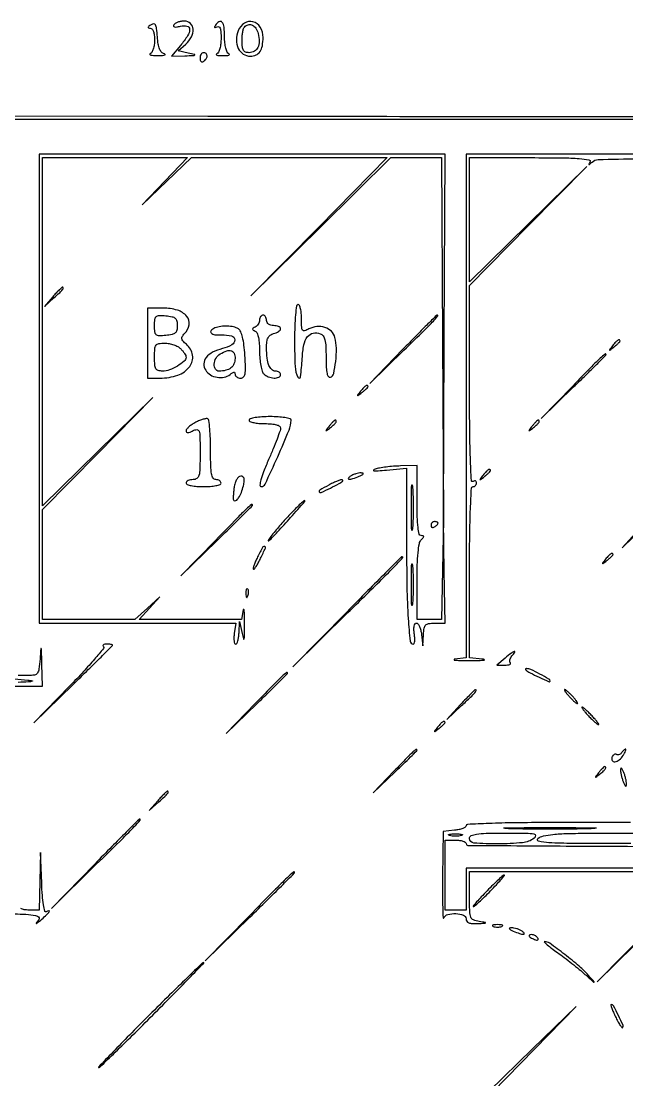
# Model space of a CAD drawing. Extents: x 23 to 674, y 38 to 642.
# Drawn here: x 282.9 to 455.9, y 339.5 to 642 of the extents above; entities that cross this region are included whole.
import ezdxf

# ---------------------------------------------------------------- set-up
doc = ezdxf.new("R2010")
doc.units = 0

msp = doc.modelspace()

# ---------------------------------------------------------------- linework, layer by layer
for points in [[(543.015625, 614.510851, 0.000199), (453.173073, 614.64848, 0.000092), (336.25, 614.759642), (23, 615)], [(467, 604), (438.5, 604), (410, 604), (410, 532.063358), (410, 460.126717), (406.75, 459.723396, 0.282271), (406.569812, 459.579554, 0.490768), (406.657812, 459.440919, 0.018812), (408.300164, 459.350308, 0.004643), (411, 459.32814, 0.004406), (413.688366, 459.35472, 0.021917), (415.195312, 459.449064, 0.739582), (415.2215, 459.584612, 0.09625), (414.75, 459.728468), (411, 460.120731), (411, 484.560365, -0.002893), (411.060597, 495.032083, -0.00733), (411.260229, 502.640091, -0.002802), (411.535657, 508.559242, -0.399034), (412, 509, 0.105053), (412.381556, 509.081062, 0.099167), (412.70625, 509.311086, 0.09642), (412.923877, 509.654762, 0.093332), (413, 510.059017, 0.108972), (412.921712, 510.413961, 0.182303), (412.70625, 510.6254, 0.161196), (412.3821, 510.656512, 0.082592), (412, 510.5, -0.571379), (411.52494, 510.750132, -0.002956), (411.253374, 517.208625, -0.00669), (411.05786, 525.807966, -0.002338), (411, 538.180262), (411, 566.478558), (427.75, 583.489266), (444.5, 600.499974), (427.75, 584.011353), (411, 567.522732), (411, 585.261366), (411, 603), (428.559017, 603, -0.002854), (437.519026, 602.948858, -0.015656), (442.351856, 602.742251, -0.025426), (445.107593, 602.396329, -0.517135), (445.412313, 601.75, 0.009535), (445.058975, 601.095303, 0.561535), (445.117076, 601, 0.184745), (445.313322, 601.075073, 0.004358), (446.053296, 601.75, -0.181419), (447.740141, 602.441886, -0.002359), (459.346129, 602.738911, -0.004313)], [(532.018272, 453.088458, 0.000026), (512.492547, 433.75)], [(280.628297, 451.964359, -0.007137), (283.125, 452), (289, 452), (288.819752, 458.25, 0.000576), (288.699297, 462.266099, 0.080956), (288.608285, 462.732547, 0.801789), (288.507005, 462.718778, 0.001331), (288.264961, 459.75, -0.012299), (287.96225, 456.829593, -0.121113), (287.519706, 455.68499, -0.199253), (286.682959, 455.151657, -0.043553), (284.945209, 455), (282, 455)], [(281, 454.120731), (284.75, 453.728468, -0.022076), (286.03756, 453.53602, -0.805985), (286.041218, 453.366066, -0.045349), (284.975791, 453.21057, -0.003279), (282, 453.068423, 0.010747)], [(524.5, 400), (410, 400), (410, 394), (410, 388), (407, 388), (404, 388), (404, 398), (404, 408), (407, 408, -0.031764), (408.149243, 407.926918, -0.049042), (409.11875, 407.705006, -0.062999), (409.79018, 407.381618, -0.254307), (410, 406.995764, 0.412113), (410.492031, 406.500189, 0.000153), (438.628719, 406.306875, 0.001629), (473.732505, 406.190795, 0.000569)], [(457.023635, 413), (433.511818, 413, 0.003274), (423.994465, 412.937682, 0.00668), (416.525565, 412.740041, 0.002017), (410.388339, 412.470752, 0.400257), (410, 412.063358, -0.258279), (409.788506, 411.681242, -0.048187), (409.045313, 411.309806, -0.040851), (407.995078, 411.001523, -0.026942), (406.75, 410.813358), (403.5, 410.5), (403.312243, 397.5, 0.003632), (403.277059, 392.598067, 0.007069), (403.33271, 388.685938, 0.005481), (403.446858, 385.78459, 0.798926), (403.645576, 385.75, -0.233045), (404.795026, 386.753909, -0.07497), (407.109184, 387.010287, -0.081427), (409.263161, 386.569577, -0.311113), (410, 385.5, 0.154004), (410.209178, 384.836977, 0.142411), (410.766695, 384.389205, 0.08325), (411.750097, 384.16141, 0.026901), (413.25, 384.149832, 0.000897), (415.414657, 384.253519, 0.202175), (415.594183, 384.339937, 0.591928), (415.55929, 384.436806, 0.001448), (413.75, 384.716254, -0.06583), (412.131605, 385.184813, -0.202578), (411.364176, 385.995874, -0.08355), (411.055013, 387.592193, -0.006148), (411, 392.066422), (411, 399), (444.7379, 399), (478.4758, 399)], [(457.05205, 407, -0.001223), (440.52046, 407.040426, -0.012618), (433.70395, 407.245842, -0.044328), (430.72531, 407.677631, -0.634454), (430.55887, 408.468197, -0.108222), (432.119347, 409.187563, -0.028659), (434.844972, 409.624769, -0.019295), (438.91976, 409.882497, -0.005522), (445.25, 409.968197), (458, 410)], [(278.746219, 386.962976, -0.015272), (284.97468, 386.74649, -0.064028), (287.589955, 386.23493, -0.517022), (287.889678, 385.25, 0.00556), (287.174974, 384.305586, 0.677662), (287.233115, 384.211697, 0.131352), (287.506086, 384.338881, 0.00228), (288.767233, 385.404988, 0.015013), (290.201303, 386.704909, 0.066042), (290.911096, 387.596219, 0.653524), (290.758907, 387.810719, 0.087622), (290.039438, 387.524374, -0.507699), (289.619892, 387.694873, -0.022127), (289.250969, 389.505771, -0.020754), (288.943924, 392.158715, -0.008936), (288.745073, 395.715357), (288.41127, 404.5), (288.205635, 396.25), (288, 388), (285.073324, 388, -0.040922), (283.763324, 388.107396, -0.078578), (282.765471, 388.438552, -0.100426)]]:
    msp.add_lwpolyline(points, format="xyb")
for points in [[(326.475228, 640.959918, 0.205529), (326.418838, 640.582108, 0.286058), (326.661125, 640.353521, 0.090659), (327.320978, 640.341475, 0.020836), (328.416211, 640.568326, -0.116169), (330.262816, 640.595295, -0.352339), (330.996349, 639.681837, -0.144771), (330.443692, 637.819488, -0.030881), (328.411106, 635.076725), (325.822213, 632), (329.661106, 632.118315, 0.001521), (332.133142, 632.202032, 0.155498), (332.452383, 632.31691, 0.63263), (332.421324, 632.46172, 0.003507), (330.639646, 632.868315), (327.779292, 633.5), (329.889646, 635.404988, 0.085603), (331.54376, 637.511348, 0.137102), (332.044759, 639.726629, 0.199618), (331.27647, 641.341169, 0.185224), (329.559017, 642, 0.039089), (328.577527, 641.923151, 0.042279), (327.646249, 641.694476, 0.046396), (326.892447, 641.359639, 0.127301)], [(338.404508, 640.845492, 0.029004), (338.156574, 640.386848, 0.315645), (338.190983, 640.190983, 0.315645), (338.386848, 640.156574, 0.029004), (338.845492, 640.404508, -0.264576), (339.3466, 640.422694, -0.18963), (339.72227, 639.989992, -0.068525), (339.940506, 638.931447, -0.016622), (340, 637.14235, -0.028227), (339.910387, 635.556249, -0.039825), (339.63968, 634.167288, -0.045728), (339.241141, 633.119571, -0.185171), (338.75, 632.662281, 0.300911), (338.622367, 632.476791, 0.339254), (338.748438, 632.306058, 0.055175), (339.420974, 632.190351, 0.015036), (340.5, 632.157895, 0.015036), (341.579026, 632.190351, 0.055175), (342.251562, 632.306058, 0.339254), (342.377633, 632.476791, 0.300911), (342.25, 632.662281, -0.191197), (341.744128, 633.144401, -0.045744), (341.349305, 634.25993, -0.038427), (341.086009, 635.776198, -0.023784), (341, 637.583333, 0.028755), (340.843519, 640.302042, 0.140179), (340.258138, 641.711957, 0.381743), (339.40965, 641.857068, 0.114817)], [(344.915727, 639.278345, 0.085916), (344.39914, 636.619645, 0.116471), (344.910646, 634.23617, 0.138202), (346.33472, 632.605796, 0.145558), (348.371572, 632, 0.103388), (349.994108, 632.339125, 0.142326), (351.131947, 633.287521, 0.106458), (351.792988, 634.937344, 0.042268), (352, 637.381787, 0.136363), (351.197703, 640.268864, 0.194164), (349.094846, 641.85138, 0.214921), (346.654391, 641.45298, 0.156831)], [(320, 640.985725, 0.021112), (319.379678, 640.552899, 0.168371), (319.189516, 640.266261, 0.407425), (319.295957, 640.081063, 0.065876), (319.75, 640.015313, -0.222085), (320.25815, 639.770271, -0.083973), (320.657416, 639.067801, -0.057629), (320.916747, 637.980602, -0.029765), (321, 636.583333, -0.034139), (320.908066, 635.238446, -0.043052), (320.632812, 634.022149, -0.048881), (320.231263, 633.088808, -0.172505), (319.75, 632.662281, 0.43839), (319.681616, 632.481127, 0.229045), (319.895312, 632.316943, 0.041115), (320.731765, 632.21387, 0.012753), (322, 632.194949, 0.011385), (323.25281, 632.236751, 0.051649), (323.973148, 632.352503, 0.508194), (324.034185, 632.510856, 0.187332), (323.802207, 632.679271, -0.140416), (323.010566, 633.150149, -0.09135), (322.429908, 634.050104, -0.05907), (322.03414, 635.46468, -0.021587), (321.802207, 637.533682, 0.011258), (321.587114, 639.891329, 0.092173), (321.271953, 640.919911, 0.287188), (320.76106, 641.219476, 0.135316)], [(350.588795, 638.502236, -0.054629), (350.903662, 636.214174, -0.116192), (350.544238, 634.47454, -0.156769), (349.549944, 633.398847, -0.129134), (348.031385, 633, -0.082379), (347.015178, 633.168573, -0.175444), (346.402354, 633.660229, -0.112608), (346.085313, 634.607268, -0.024698), (346, 636.333333, -0.018427), (346.048852, 637.658442, -0.022866), (346.195833, 638.883333, -0.022027), (346.407375, 639.879756, -0.13383), (346.666667, 640.333333, -0.136225), (347.775339, 640.960213, -0.171816), (348.940871, 640.847414, -0.140256), (349.947572, 639.972483, -0.082868)], [(334, 631.440983, 0.066118), (334.073267, 630.889346, 0.138808), (334.29375, 630.521475, 0.191142), (334.620352, 630.392057, 0.139169), (335, 630.5, 0.06081), (335.382515, 630.806203, 0.051032), (335.70625, 631.2129, 0.053229), (335.926698, 631.653442, 0.089642), (336, 632.059017, 0.105429), (335.923444, 632.418051, 0.099231), (335.70625, 632.723586, 0.096318), (335.381732, 632.928382, 0.092995), (335, 633, 0.153634), (334.618621, 632.879982, 0.097988), (334.29375, 632.542039, 0.080552), (334.074545, 632.037096, 0.062283)], [(288, 537), (288, 470), (316.113499, 470), (344.226999, 470), (343.786692, 467, 0.025568), (343.677574, 465.850015, 0.042928), (343.7186, 464.88125, 0.055623), (343.88429, 464.202007, 0.314934), (344.173193, 464, 0.285035), (344.50155, 464.203739, 0.04336), (344.795795, 464.954687, 0.037636), (345.021269, 466.004603, 0.02396), (345.131641, 467.25), (345.263282, 470.5), (346, 467, 0.017725), (346.380873, 465.46299, 0.771372), (346.588191, 465.467476, 0.057018), (346.710665, 466.473297, 0.002514), (346.718527, 470, 0.005723), (346.68517, 472.341526, 0.022438), (346.583306, 473.782812, 0.416683), (346.436131, 473.8984, 0.336002), (346.283746, 473.75), (345.867155, 471), (331.246486, 471), (316.625818, 471), (319.560813, 474.25), (322.495808, 477.5), (318.950297, 474.25), (315.404786, 471), (302.202393, 471), (289, 471), (289, 486.738628), (289, 502.477256), (304.75, 518.488613), (320.5, 534.499969), (304.75, 519.012084), (289, 503.5242), (289, 553.2621), (289, 603), (309.721112, 603), (330.442223, 603), (323.971319, 596.25), (317.500414, 589.5), (324.525303, 596.25), (331.550192, 603), (359.515479, 603), (387.480766, 603), (367.990391, 583.25), (348.500016, 563.5), (368.509158, 583.25), (388.518301, 603), (395.750151, 603), (402.982001, 603), (403.250198, 551.25), (403.518396, 499.5), (403.759198, 551.75), (404, 604), (346, 604), (288, 604)], [(291.924314, 563.25), (289.5, 560.5), (292.25, 562.924314, 0.007047), (293.901388, 564.422009, 0.038158), (294.720118, 565.311864, 0.157803), (294.891157, 565.773973, 0.426412), (294.674314, 566, 0.194102), (294.471891, 565.918342, 0.004632), (293.732156, 565.192188, 0.009492), (292.876984, 564.303915, 0.006223)], [(319, 550), (319, 540), (322.565741, 540, 0.083892), (327.611589, 540.852611, 0.144736), (331.044371, 543.315036, 0.211176), (331.852149, 546.548296, 0.174562), (330.081247, 549.662463, -0.025516), (329.071246, 550.620729, -0.150821), (328.750599, 551.265856, -0.192826), (328.889792, 551.890968, -0.046365), (329.581247, 552.724104, 0.157992), (330.868704, 555.246109, 0.218521), (330.196485, 557.659333, 0.146572), (327.510077, 559.410861, 0.0718), (323.428571, 560), (319, 560)], [(361, 550.5, 0.011164), (361.15988, 543.340408, 0.095524), (361.903447, 540.236463, 0.751536), (362.692462, 540.350684, 0.021253), (363.200096, 545.64649, -0.035376), (363.677123, 549.480444, -0.109962), (364.717608, 551.851321, -0.186691), (366.298944, 552.862826, -0.142539), (368.364077, 552.690532, -0.155526), (369.157787, 552.055244, -0.087523), (369.657449, 550.91384, -0.047666), (369.926483, 549.042274, -0.011878), (370, 545.948051, 0.010414), (370.060419, 543.047491, 0.04355), (370.2843, 541.317556, 0.100998), (370.676278, 540.432833, 0.328652), (371.25, 540.244387, 0.265433), (372.183397, 541.278629, 0.025455), (372.760113, 544.755151, 0.031665), (372.951882, 548.573293, 0.05826), (372.550564, 551.654558, 0.142732), (371.542852, 553.376601, 0.112219), (369.67362, 554.482614, 0.102066), (367.351296, 554.732899, 0.099155), (365.093141, 554.049847, -0.041122), (363.863153, 553.516426, -0.330017), (363.310278, 553.693845, -0.147816), (363.044554, 554.471546, -0.008934), (363, 556.964816, 0.02339), (362.927619, 558.511259, 0.037364), (362.70625, 559.814665, 0.043288), (362.387227, 560.74773, 0.297005), (362, 561, 0.373418), (361.570757, 560.627482, 0.011579), (361.27381, 558.125, 0.016146), (361.065344, 554.802535, 0.007593)], [(327.5, 555, -0.054719), (327.355282, 553.681597, -0.161027), (326.893664, 552.907951, -0.126565), (325.980404, 552.453521, -0.028459), (324.25, 552.186642, -0.022077), (322.302476, 552.08533, -0.182315), (321.484802, 552.386439, -0.191801), (321.092234, 553.143654, -0.024828), (321, 555, -0.024828), (321.092234, 556.856346, -0.191801), (321.484802, 557.613561, -0.182315), (322.302476, 557.91467, -0.022077), (324.25, 557.813358, -0.028459), (325.980404, 557.546479, -0.126565), (326.893664, 557.092049, -0.161027), (327.355282, 556.318403, -0.054719)], [(351, 556.583333, -0.079041), (350.906914, 555.998166, -0.060848), (350.632812, 555.411458, -0.061238), (350.228021, 554.911833, -0.08292), (349.75, 554.583333, 0.029131), (349.14253, 554.255505, 0.260055), (349, 554, 0.260055), (349.14253, 553.744495, 0.029131), (349.75, 553.416667, -0.191281), (350.272299, 552.86291, -0.0415), (350.662141, 551.581001, -0.034379), (350.917854, 549.811774, -0.018705), (351, 547.616667, 0.021114), (351.088093, 545.531512, 0.025113), (351.3525, 543.579896, 0.025125), (351.734679, 541.984475, 0.125666), (352.2, 541.2, 0.106751), (353.486565, 540.370441, 0.079759), (355.144926, 540.032852, 0.104548), (356.49618, 540.26021, 0.308176), (357, 541, 0.138107), (356.892621, 541.381338, 0.100138), (356.590803, 541.70625, 0.085896), (356.139376, 541.925009, 0.070083), (355.606989, 542, -0.188303), (354.470697, 542.443665, -0.113985), (353.645196, 543.652078, -0.067929), (353.150199, 545.704372, -0.025261), (353, 548.675407, -0.028105), (353.098089, 550.419057, -0.087169), (353.429608, 551.545229, -0.12402), (354.043907, 552.264322, -0.090564), (355, 552.710251, 0.038887), (355.765484, 552.975456, 0.050447), (356.4125, 553.339118, 0.059916), (356.858742, 553.740524, 0.181596), (357, 554.116631, 0.2107), (356.851041, 554.454424, 0.081235), (356.4125, 554.74051, 0.061847), (355.765695, 554.935204, 0.042236), (355, 555, -0.072314), (354.230589, 555.111864, -0.08892), (353.583333, 555.4375, -0.10214), (353.153209, 555.924246, -0.130775), (353, 556.5, 0.064853), (352.925306, 557.073457, 0.082425), (352.70625, 557.559375, 0.098894), (352.381354, 557.884432, 0.148195), (352, 558, 0.140362), (351.618662, 557.890798, 0.099913), (351.29375, 557.583854, 0.085122), (351.074923, 557.1248, 0.068857)], [(391.98025, 548.25), (382.5, 538.5), (392.25, 547.98025, 0.001007), (398.163067, 553.752924, 0.009415), (400.657753, 556.292058, 0.019449), (401.879217, 557.687974, 0.630699), (401.73025, 558, 0.198636), (401.545559, 557.923614, 0.000266), (398.754915, 555.135937, 0.002175), (395.634394, 551.988149, 0.001332)], [(338.25, 554.337719, 0.095393), (337.147578, 553.625274, 0.418918), (337.138222, 552.92888, 0.171774), (338.19487, 552.417696, 0.039072), (340.213777, 552.352552, -0.072073), (342.944881, 552.083905, -0.332783), (343.890204, 550.929942, -0.284913), (343.090461, 549.504516, -0.064102), (340.385553, 548.435548, 0.054496), (337.548965, 547.376866, 0.112206), (335.730794, 545.877563, 0.158915), (335.10014, 544.109079, 0.147887), (335.607242, 542.25, 0.119315), (336.944601, 540.944482, 0.091305), (338.868291, 540.234119, 0.092156), (340.902369, 540.258856, 0.124835), (342.555042, 541.045681, -0.024112), (343.235445, 541.557057, -0.136646), (343.66107, 541.700321, -0.3088), (343.907425, 541.55065, -0.106862), (344, 541.122445, 0.142588), (344.124598, 540.694411, 0.09966), (344.474846, 540.329718, 0.084357), (344.998608, 540.084022, 0.06768), (345.616496, 540, 0.202445), (346.415404, 540.337294, 0.14893), (346.860901, 541.201164, 0.053487), (346.990027, 542.95318, 0.007572), (346.814743, 546.568459, 0.014627), (346.545095, 549.464499, 0.030584), (346.132744, 551.689556, 0.03847), (345.603851, 553.278657, 0.153315), (344.948248, 554.053146, 0.083787), (343.579942, 554.626656, 0.046848), (341.786654, 554.872215, 0.045625), (339.902346, 554.780325, 0.060979)], [(451.872445, 549.25, 0.001576), (450.99236, 548.120493, 0.377591), (451, 548, 0.377591), (451.120493, 547.99236, 0.001576), (452.25, 548.872445, 0.012436), (452.920402, 549.425681, 0.017649), (453.485937, 549.952641, 0.013803), (453.91885, 550.410139, 0.184603), (454, 550.622445, 0.307699), (453.806605, 550.90695, 0.241985), (453.426111, 550.869516, 0.065617), (452.76332, 550.306759, 0.017685)], [(328.428571, 548.428571, -0.025297), (329.030046, 547.762948, -0.028177), (329.538393, 547.062639, -0.029172), (329.898543, 546.423622, -0.114217), (330, 545.985275, -0.219015), (329.464809, 544.822066, -0.043334), (327.551831, 543.451338, -0.044923), (325.256015, 542.355491, -0.089124), (323.277494, 542, -0.06906), (322.055518, 542.169587, -0.196835), (321.392343, 542.689079, -0.113316), (321.074693, 543.746113, -0.016565), (321, 546, -0.015767), (321.076459, 548.42411, -0.143195), (321.433036, 549.408537, -0.201217), (322.209069, 549.875499, -0.036155), (323.928571, 550, -0.046696), (325.16515, 549.88426, -0.037347), (326.458482, 549.538393, -0.038604), (327.615607, 549.031149, -0.073907)], [(344, 545.606989, -0.101036), (343.688435, 544.080878, -0.125936), (342.811681, 542.935498, -0.1075), (341.369207, 542.233826, -0.059711), (339.418213, 542, -0.263094), (338.387584, 542.582635, -0.153456), (338.044317, 544.002545, -0.112833), (338.55973, 545.71689, -0.132421), (339.75, 546.919901, -0.04437), (341.643192, 547.808247, -0.163861), (342.945451, 547.841091, -0.231719), (343.727004, 547.105634, -0.090338)], [(440.479151, 537.75), (431.5, 528.5), (440.75, 537.479151, 0.001412), (444.296421, 540.941228, 0.002303), (447.282812, 543.900238, 0.000298), (449.923445, 546.544018, 0.198603), (450, 546.729151, 0.627342), (449.690584, 546.878704, 0.021452), (448.366938, 545.733542, 0.009955), (445.946062, 543.357581, 0.001078)], [(379.872445, 536.25, 0.001576), (378.99236, 535.120493, 0.377591), (379, 535, 0.377591), (379.120493, 534.99236, 0.001576), (380.25, 535.872445, 0.012436), (380.920402, 536.425681, 0.017649), (381.485937, 536.952641, 0.013803), (381.91885, 537.410139, 0.184603), (382, 537.622445, 0.307699), (381.806605, 537.90695, 0.241985), (381.426111, 537.869516, 0.065617), (380.76332, 537.306759, 0.017685)], [(332.746125, 527.374966, 0.026658), (331.694736, 526.750536, 0.034421), (330.806674, 526.064081, 0.036793), (330.174116, 525.412232, 0.175991), (330, 524.932879, 0.214255), (330.151808, 524.594874, 0.192342), (330.515108, 524.4637, 0.087744), (331.13309, 524.594506, 0.026949), (332, 525, -0.115983), (333.111613, 525.296263, -0.33703), (333.719157, 524.861963, -0.071143), (333.961724, 523.339338, -0.003984), (334, 518.535184, -0.005866), (333.947301, 514.04338, -0.059063), (333.683645, 512.191898, -0.180115), (333.074874, 511.331638, -0.150762), (332, 511, 0.048028), (331.234582, 510.926307, 0.068025), (330.5875, 510.70625, 0.088204), (330.151477, 510.381882, 0.191087), (330, 510, 0.322437), (330.280551, 509.610183, 0.031449), (331.46875, 509.29375, 0.03053), (333.083446, 509.072205, 0.01883), (335, 509, 0.01883), (336.916554, 509.072205, 0.03053), (338.53125, 509.29375, 0.031449), (339.719449, 509.610183, 0.322437), (340, 510, 0.148195), (339.884432, 510.381354, 0.098894), (339.559375, 510.70625, 0.082425), (339.073457, 510.925306, 0.064853), (338.5, 511, -0.265475), (337.748613, 511.429198, -0.08948), (337.294426, 512.656831, -0.037493), (337.057737, 514.994228, -0.006492), (337, 519.440983, 0.008346), (336.945438, 522.70964, 0.012765), (336.778549, 525.539291, 0.007269), (336.546701, 527.87413, 0.229852), (336.246125, 528.347886, 0.177385), (335.787913, 528.441943, 0.030627), (334.907027, 528.254283, 0.030027), (333.852828, 527.891816, 0.022859)], [(348, 528, 0.31052), (348.267028, 527.611488, 0.036969), (349.321875, 527.29375, 0.033738), (350.775243, 527.072283, 0.020945), (352.5, 527, -0.018993), (354.457437, 526.925618, -0.04896), (355.849328, 526.681234, -0.079802), (356.703758, 526.288427, -0.252782), (356.987791, 525.75, -0.082969), (356.84359, 524.935971, -0.004978), (355.985243, 522.590625, -0.007355), (354.888989, 519.80972, -0.005359), (353.592006, 516.75, 0.008586), (352.141228, 513.265022, 0.028398), (351.358199, 510.906273, 0.047135), (351.104709, 509.425464, 0.436457), (351.499267, 509, 0.291724), (352.598048, 509.700714, 0.003712), (356.177398, 517.547006, 0.007203), (359.421102, 525.089335, 0.098251), (360, 528.006902, 0.340858), (359.699171, 528.396913, 0.023188), (358.239576, 528.708621, 0.025495), (356.302809, 528.928509, 0.015519), (354, 529, 0.015416), (351.683687, 528.928566, 0.025878), (349.75, 528.708333, 0.024068), (348.303225, 528.395008, 0.339565)], [(370.872445, 526.25, 0.001576), (369.99236, 525.120493, 0.377591), (370, 525, 0.377591), (370.120493, 524.99236, 0.001576), (371.25, 525.872445, 0.017685), (372.306759, 526.76332, 0.065617), (372.869516, 527.426111, 0.241985), (372.90695, 527.806605, 0.307699), (372.622445, 528, 0.184603), (372.410139, 527.91885, 0.013803), (371.952641, 527.485937, 0.017649), (371.425681, 526.920402, 0.012436)], [(428.872445, 526.25, 0.001576), (427.99236, 525.120493, 0.377591), (428, 525, 0.377591), (428.120493, 524.99236, 0.001576), (429.25, 525.872445, 0.017685), (430.306759, 526.76332, 0.065617), (430.869516, 527.426111, 0.241985), (430.90695, 527.806605, 0.307699), (430.622445, 528, 0.184603), (430.410139, 527.91885, 0.013803), (429.952641, 527.485937, 0.017649), (429.425681, 526.920402, 0.012436)], [(384, 513.981257, 0.136922), (383.603962, 513.716735, 0.613083), (383.682443, 513.525913, 0.038091), (384.898888, 513.520449, 0.006218), (387.25, 513.718619), (393, 514.275363), (393, 493.777253, 0.004027), (393.108152, 480.348925, 0.012428), (393.479851, 471.279986, 0.00906), (394.020815, 464.850377, 0.384628), (394.962731, 464, 0.341754), (395.2031, 464.186021, 0.042581), (395.321327, 464.88125, 0.035987), (395.332359, 465.849841, 0.021297), (395.213308, 467, -0.030828), (395.114009, 468.178039, -0.055809), (395.199949, 469.140631, -0.081775), (395.4441, 469.781999, -0.267059), (395.823142, 470, -0.238698), (396.254899, 469.781427, -0.053301), (396.68328, 469.045313, -0.044263), (397.045538, 467.994806, -0.030043), (397.276604, 466.75), (397.679926, 463.5), (397.839963, 466.75, -0.027027), (398.031258, 468.596266, -0.154738), (398.466776, 469.46583, -0.168099), (399.30298, 469.886758, -0.033328), (401, 470), (404, 470), (403.779738, 484.75), (403.559476, 499.5), (403.252282, 485.25), (402.945087, 471), (399.472543, 471), (396, 471), (396, 481.8, -0.007571), (396.072221, 486.569501, -0.017348), (396.305556, 490.155556, -0.018141), (396.662422, 492.764406, -0.154505), (397.2, 493.8, 0.018208), (397.777696, 494.421376, 0.180052), (397.9, 494.75, 0.354955), (397.742599, 494.943785, 0.051663), (397.2, 495, -0.343883), (396.628747, 495.445581, -0.031637), (396.28, 497.333333, -0.02328), (396.061526, 500.325875, -0.006581), (396, 505), (396, 515), (391.25, 514.90032, 0.014037), (389.248084, 514.802037, 0.012242), (387.160937, 514.589227, 0.012402), (385.282923, 514.303668, 0.035269)], [(343.732025, 508.75, 0.012985), (343.571405, 507.473483, 0.018231), (343.499404, 506.327396, 0.01467), (343.502259, 505.392146, 0.179571), (343.635192, 505.066667, 0.37955), (344.25115, 505.003502, 0.091541), (345.023848, 505.808537, 0.054694), (345.798718, 507.322509, 0.033088), (346.389944, 509.25, 0.025481), (346.629082, 510.5603, 0.099911), (346.572213, 511.376154, 0.188309), (346.235514, 511.827423, 0.140291), (345.632551, 512, 0.186957), (345.038835, 511.76996, 0.075732), (344.483671, 511.083897, 0.05794), (344.027233, 510.043419, 0.036645)], [(377, 512, 0.095694), (376.381869, 511.407129, 0.608383), (376.533606, 511.114008, 0.081911), (377.686554, 511.304162, 0.019739), (379.5, 512, 0.014925), (380.341871, 512.391929, 0.152377), (380.615423, 512.656114, 0.491407), (380.535375, 512.838733, 0.051935), (380, 512.914402, 0.053798), (379.317134, 512.865933, 0.029384), (378.5, 512.668473, 0.028934), (377.684071, 512.367204, 0.040566)], [(414.872445, 512.25, 0.001576), (413.99236, 511.120493, 0.377591), (414, 511, 0.377591), (414.120493, 510.99236, 0.001576), (415.25, 511.872445, 0.012436), (415.920402, 512.425681, 0.017649), (416.485937, 512.952641, 0.013803), (416.91885, 513.410139, 0.184603), (417, 513.622445, 0.307699), (416.806605, 513.90695, 0.241985), (416.426111, 513.869516, 0.065617), (415.76332, 513.306759, 0.017685)], [(370.75, 509.428025, 0.008516), (368.198886, 507.987258, 0.417999), (368.069261, 507.474927, 0.383135), (368.605242, 507.312069, 0.008425), (371.25, 508.601496, 0.004238), (373.701695, 509.874624, 0.038199), (374.72315, 510.520432, 0.422393), (374.760406, 510.802493, 0.241129), (374.416667, 510.959962, 0.075503), (373.901724, 510.858593, 0.012667), (372.961458, 510.49344, 0.013618), (371.87007, 510.002135, 0.011713)], [(394.738988, 497.25, -0.061613), (394.60781, 496.551892, -0.829596), (394.48416, 496.567187, -0.013058), (394.399697, 498.876693, -0.002611), (394.378169, 503, -0.002611), (394.399697, 507.123307, -0.013058), (394.48416, 509.432813, -0.829596), (394.60781, 509.448108, -0.061613), (394.738988, 508.75, -0.009864), (394.851466, 506.132307, -0.005804), (394.887826, 503, -0.005804), (394.851466, 499.867693, -0.009864)], [(338.481238, 493.75), (328.5, 483.5), (338.75, 493.481238, 0.00126), (342.679875, 497.327415, 0.002061), (345.989062, 500.609437, 0.000239), (348.923768, 503.546949, 0.198664), (349, 503.731238, 0.633634), (348.685579, 503.879734, 0.017713), (347.217101, 502.581974, 0.008931), (344.559692, 499.968595, 0.000944)], [(359.402745, 500.75, 0.010459), (356.740303, 497.809968, 0.010689), (354.222918, 494.78209, 0.047954), (353.469034, 493.622298, 0.850429), (353.632656, 493.5, 0.015094), (356.121984, 496.051891, 0.00416), (359.88012, 500.213612, 0.000744), (363.937142, 504.795868, 0.645912), (363.84505, 505, 0.189865), (363.570513, 504.891852, 0.003188), (362.363311, 503.751562, 0.007697), (360.972062, 502.378904, 0.004981)], [(460.538198, 498.030644), (454.576396, 491.5), (460.991531, 497.713333, 0.005706), (463.419079, 500.118812, 0.009665), (465.389054, 502.19471, 0.003782), (466.985668, 503.970454, 0.448034), (466.953333, 504.243977, 0.355292), (466.632657, 504.220826, 0.003646), (464.881887, 502.549701, 0.009556), (462.856623, 500.511708, 0.005815)], [(400, 497.940983, 0.108972), (400.078288, 497.586039, 0.182303), (400.29375, 497.3746, 0.161196), (400.6179, 497.343488, 0.082592), (401, 497.5, 0.029505), (401.382774, 497.768994, 0.035638), (401.70625, 498.066025, 0.038439), (401.934461, 498.34829, 0.151918), (402, 498.559017, 0.210953), (401.92554, 498.727648, 0.081139), (401.70625, 498.870461, 0.061769), (401.382849, 498.967655, 0.042167), (401, 499, 0.105053), (400.618444, 498.918938, 0.099167), (400.29375, 498.688914, 0.09642), (400.076123, 498.345238, 0.093332)], [(350.451944, 488.90707, 0.014297), (349.867603, 487.693233, 0.021855), (349.438244, 486.6068, 0.017773), (349.166615, 485.71964, 0.267888), (349.24704, 485.419627, 0.448677), (349.482517, 485.433326, 0.020544), (350.014183, 486.165439, 0.022706), (350.638469, 487.203106, 0.01281), (351.304597, 488.512557, 0.006439), (352.653961, 491.438608, 0.410078), (352.473239, 491.920032, 0.393992), (351.971366, 491.755231, 0.006409)], [(375.9879, 473.25), (360.5, 457.5), (376.25, 472.9879, 0.000557), (385.831045, 482.430519, 0.005701), (389.748853, 486.389593, 0.007839), (391.884756, 488.668208, 0.650961), (391.7379, 489, 0.198812), (391.556402, 488.924862, 0.000096), (387.003221, 484.373438, 0.001305), (381.945125, 479.288866, 0.000792)], [(449.872445, 488.25, 0.001576), (448.99236, 487.120493, 0.377591), (449, 487, 0.377591), (449.120493, 486.99236, 0.001576), (450.25, 487.872445, 0.012436), (450.920402, 488.425681, 0.017649), (451.485937, 488.952641, 0.013803), (451.91885, 489.410139, 0.184603), (452, 489.622445, 0.307699), (451.806605, 489.90695, 0.241985), (451.426111, 489.869516, 0.065617), (450.76332, 489.306759, 0.017685)], [(394.737242, 475.75, -0.067956), (394.603678, 475.109382, -0.813012), (394.477852, 475.126563, -0.014551), (394.391883, 477.235377, -0.002911), (394.369965, 481, -0.002911), (394.391883, 484.764623, -0.014551), (394.477852, 486.873437, -0.813012), (394.603678, 486.890618, -0.067956), (394.737242, 486.25, -0.01099), (394.851729, 483.859905, -0.006471), (394.888744, 481, -0.006471), (394.851729, 478.140095, -0.01099)], [(347.078947, 478.416667, 0.018894), (347.137993, 477.670344, 0.168741), (347.279315, 477.37858, 0.470617), (347.461564, 477.395823, 0.054073), (347.683114, 477.8125, 0.051402), (347.839148, 478.359369, 0.05415), (347.876576, 478.916927, 0.060344), (347.797407, 479.402231, 0.126455), (347.604167, 479.729167, 0.296942), (347.385309, 479.77538, 0.208169), (347.200665, 479.592839, 0.077125), (347.089945, 479.112848, 0.028489)], [(306.366406, 463.30026, -0.386045), (306.392818, 462.756795, -0.004322), (303.839959, 459.70693, -0.010455), (300.675641, 456.145878, -0.006297), (296.783122, 452.05026), (286.500099, 441.5), (297.75005, 452.482946, 0.001138), (302.063359, 456.713103, 0.001865), (305.695327, 460.318098, 0.000196), (308.92404, 463.549357, 0.198708), (309, 463.732946, 0.343813), (308.918227, 463.837809, 0.02183), (308.510417, 463.921553, 0.024666), (307.972267, 463.98075, 0.015061), (307.333333, 464, 0.040502), (306.740283, 463.951882, 0.116655), (306.361799, 463.794451, 0.252247), (306.25036, 463.56386, 0.187499)], [(421.139216, 459.966731), (418.778432, 458), (421.055883, 458, 0.027343), (421.886298, 458.045445, 0.069257), (422.471047, 458.193285, 0.17598), (422.712319, 458.411088, 0.329582), (422.675343, 458.657991, -0.171918), (422.507446, 459.010146, -0.082297), (422.537806, 459.516912, -0.066538), (422.753708, 460.095866, -0.050768), (423.131121, 460.657991, 0.026986), (423.904248, 461.699063, 0.717551), (423.760191, 461.884675, 0.083605), (422.975569, 461.455164, 0.006729)], [(427.083333, 456.627176, 0.064958), (428.292889, 455.799341, 0.009923), (430.927559, 454.52467, 0.004451), (433.725232, 453.269046, 0.541042), (434, 453.44864, 0.268599), (433.67742, 454.005803, 0.007149), (431.093941, 455.440313, 0.011269), (428.543721, 456.735863, 0.112345), (427.382993, 457, 0.051831), (427.136118, 456.974339, 0.173364), (426.999483, 456.890483, 0.275223), (426.982363, 456.768888, 0.111359)], [(349.977922, 447.25), (341.5, 438.5), (350.25, 446.977922, 0.001502), (353.604694, 450.247893, 0.002446), (356.429688, 453.045378, 0.000336), (358.923259, 455.5423, 0.198563), (359, 455.727922, 0.623476), (358.69344, 455.878203, 0.023779), (357.441727, 454.809342, 0.01056), (355.139089, 452.552145, 0.001159)], [(408.452948, 446.75), (404.5, 442.5), (408.75, 446.452948, 0.003311), (411.308562, 448.864475, 0.023188), (412.492362, 450.10505, 0.084306), (412.879312, 450.739874, 0.530177), (412.702948, 451, 0.197177), (412.508439, 450.920192, 0.00167), (411.331976, 449.751562, 0.005545), (409.989648, 448.379129, 0.003505)], [(439.5, 449, 0.012769), (440.229731, 448.233916, 0.017642), (440.92517, 447.5875, 0.014322), (441.525997, 447.096686, 0.165568), (441.809975, 447, 0.549874), (441.889734, 447.12573, 0.034935), (441.63142, 447.5875, 0.02599), (441.159597, 448.232121, 0.012939), (440.5, 449, 0.012769), (439.770269, 449.766084, 0.017642), (439.07483, 450.4125, 0.014322), (438.474003, 450.903314, 0.165568), (438.190025, 451, 0.549874), (438.110266, 450.87427, 0.034935), (438.36858, 450.4125, 0.02599), (438.840403, 449.767879, 0.012939)], [(445, 443.5, 0.00989), (445.936139, 442.542213, 0.014186), (446.805594, 441.734375, 0.00995), (447.552307, 441.104905, 0.171788), (447.848628, 441, 0.588095), (447.921391, 441.130831, 0.020261), (447.511844, 441.734375, 0.019379), (446.866074, 442.540383, 0.009992), (446, 443.5, 0.00989), (445.063861, 444.457787, 0.014186), (444.194406, 445.265625, 0.00995), (443.447693, 445.895095, 0.171788), (443.151372, 446, 0.588095), (443.078609, 445.869169, 0.020261), (443.488156, 445.265625, 0.019379), (444.133926, 444.459617, 0.009992)], [(401.872445, 440.25, 0.001576), (400.99236, 439.120493, 0.377591), (401, 439, 0.377591), (401.120493, 438.99236, 0.001576), (402.25, 439.872445, 0.012436), (402.920402, 440.425681, 0.017649), (403.485937, 440.952641, 0.013803), (403.91885, 441.410139, 0.184603), (404, 441.622445, 0.307699), (403.806605, 441.90695, 0.241985), (403.426111, 441.869516, 0.065617), (402.76332, 441.306759, 0.017685)], [(389.468697, 427.75), (383.5, 421.5), (389.75, 427.468697, 0.002203), (392.146053, 429.777178, 0.003552), (394.164062, 431.766721, 0.0007), (395.921966, 433.529557, 0.198184), (396, 433.718697, 0.591372), (395.712971, 433.876507, 0.043781), (394.813502, 433.188581, 0.015158), (393.101597, 431.526162, 0.001842)], [(454.489919, 432.983688, -0.07983), (454.187616, 432.634034, -0.091224), (453.80364, 432.415897, -0.100758), (453.399095, 432.361422, -0.122251), (453.035686, 432.477945, 0.154472), (452.681052, 432.567385, 0.123), (452.302592, 432.448554, 0.09745), (451.956518, 432.130459, 0.0668), (451.700126, 431.660923, 0.225212), (451.771896, 430.726096, 0.311873), (452.506221, 430.374529, 0.130661), (453.786802, 430.943277, 0.08388), (454.872012, 432.166667, 0.016646), (455.279533, 432.870303, 0.032283), (455.548595, 433.461458, 0.044208), (455.666511, 433.880626, 0.469761), (455.567491, 434, 0.151678), (455.35281, 433.933342, 0.038526), (455.065553, 433.701458, 0.035704), (454.763395, 433.372705, 0.029588)], [(447.872445, 427.25, 0.001576), (446.99236, 426.120493, 0.377591), (447, 426, 0.377591), (447.120493, 425.99236, 0.001576), (448.25, 426.872445, 0.017685), (449.306759, 427.76332, 0.065617), (449.869516, 428.426111, 0.241985), (449.90695, 428.806605, 0.307699), (449.622445, 429, 0.184603), (449.410139, 428.91885, 0.013803), (448.952641, 428.485937, 0.017649), (448.425681, 427.920402, 0.012436)], [(454.140571, 428, 0.04179), (454.200514, 427.284048, 0.018434), (454.393028, 426.353125, 0.018093), (454.670913, 425.375609, 0.02318), (455, 424.5, 0.015364), (455.374931, 423.696484, 0.14515), (455.632858, 423.422706, 0.507108), (455.803802, 423.497353, 0.055166), (455.859429, 424, 0.04179), (455.799486, 424.715952, 0.018434), (455.606972, 425.646875, 0.018093), (455.329087, 426.624391, 0.02318), (455, 427.5, 0.015364), (454.625069, 428.303516, 0.14515), (454.367142, 428.577294, 0.507108), (454.196198, 428.502647, 0.055166)], [(321.924314, 419.25), (319.5, 416.5), (322.25, 418.924314, 0.007047), (323.901388, 420.422009, 0.038158), (324.720118, 421.311864, 0.157803), (324.891157, 421.773973, 0.426412), (324.674314, 422, 0.194102), (324.471891, 421.918342, 0.004632), (323.732156, 421.192187, 0.009492), (322.876984, 420.303915, 0.006223)], [(303.984994, 401.25), (291.5, 388.5), (304.25, 400.984994, 0.000718), (311.996699, 408.592514, 0.007102), (315.203202, 411.841475, 0.011734), (316.882212, 413.67606, 0.643963), (316.734994, 414, 0.198756), (316.55226, 413.924373, 0.00015), (312.880367, 410.254687, 0.001632), (308.790964, 406.138508, 0.000994)], [(445.75, 411.253232, -0.004245), (440.401005, 411.154493, -0.002492), (434, 411.122592, -0.002492), (427.598995, 411.154493, -0.004245), (422.25, 411.253232, -0.027484), (420.848711, 411.368256, -0.921279), (420.854688, 411.476903, -0.005617), (425.57309, 411.551054, -0.00112), (434, 411.569935, -0.00112), (442.42691, 411.551054, -0.005617), (447.145312, 411.476903, -0.921279), (447.151289, 411.368256, -0.027484)], [(408.75, 409.310674, -0.039571), (407.952734, 409.168469, -0.024357), (407, 409.122029, -0.024357), (406.047266, 409.168469, -0.039571), (405.25, 409.310674, -0.161593), (404.99086, 409.478988, -0.542911), (405.042188, 409.633659, -0.052887), (405.748017, 409.740287, -0.011065), (407, 409.767997, -0.011065), (408.251983, 409.740287, -0.052887), (408.957812, 409.633659, -0.542911), (409.00914, 409.478988, -0.161593)], [(429.44113, 408.531803, -0.139786), (426.134179, 407.249968, -0.022576), (419.166463, 406.923154, -0.017677), (412.254669, 407.15566, -0.394152), (411, 408.5, -0.289148), (411.484295, 409.267435, -0.074833), (412.948522, 409.713203, -0.03151), (415.730276, 409.945009, -0.005035), (421.19113, 410, -0.002904), (427.25407, 409.964785, -0.041149), (429.412284, 409.761602, -0.373732), (429.81889, 409.258128, -0.22553)], [(347.984994, 386.25), (335.5, 373.5), (348.25, 385.984994, 0.000994), (353.138508, 390.790964, 0.001632), (357.254687, 394.880367, 0.00015), (360.924373, 398.55226, 0.198756), (361, 398.734994, 0.643963), (360.67606, 398.882212, 0.011734), (358.841475, 397.203202, 0.007102), (355.592514, 393.996699, 0.000718)], [(416, 393.5, 0.005315), (414.341221, 391.773493, 0.009649), (413.027781, 390.321875, 0.005222), (412.018986, 389.138017, 0.636069), (412.083584, 389, 0.183746), (412.40394, 389.121842, 0.003583), (413.734031, 390.321875, 0.008106), (415.271216, 391.775353, 0.005286), (417, 393.5, 0.005315), (418.658779, 395.226507, 0.009649), (419.972219, 396.678125, 0.005222), (420.981014, 397.861983, 0.636069), (420.916416, 398, 0.183746), (420.59606, 397.878158, 0.003583), (419.265969, 396.678125, 0.008106), (417.728784, 395.224647, 0.005286)], [(417.75, 383.337719, 0.057986), (418.320008, 383.181385, 0.037979), (419, 383.12966, 0.037979), (419.679992, 383.181385, 0.057986), (420.25, 383.337719, 0.174857), (420.459382, 383.525001, 0.447206), (420.398438, 383.693942, 0.078554), (419.89144, 383.810911, 0.017491), (419, 383.842105, 0.017491), (418.10856, 383.810911, 0.078554), (417.601562, 383.693942, 0.447206), (417.540618, 383.525001, 0.174857)], [(423.5, 382, 0.019739), (425.313446, 381.304162, 0.081911), (426.466394, 381.114008, 0.608383), (426.618131, 381.407129, 0.095694), (426, 382, 0.040566), (425.315929, 382.367204, 0.028934), (424.5, 382.668473, 0.029384), (423.682866, 382.865933, 0.053798), (423, 382.914402, 0.051935), (422.464625, 382.838733, 0.491407), (422.384577, 382.656114, 0.152377), (422.658129, 382.391929, 0.014925)], [(428, 380.606989, 0.2252), (428.088769, 380.419896, 0.029412), (428.455882, 380.154486, 0.029555), (428.957462, 379.875192, 0.020646), (429.551938, 379.618443, 0.036408), (430.131719, 379.443138, 0.155351), (430.487528, 379.474315, 0.32948), (430.606889, 379.674071, 0.1144), (430.492921, 380.011454, 0.115814), (429.901891, 380.603931, 0.080554), (429.026239, 380.969265, 0.115534), (428.291154, 380.972535, 0.349578)], [(436.099962, 375.87479, -0.007915), (438.038814, 374.450979, -0.005163), (440.232826, 372.749704, -0.005193), (442.33851, 371.045934, -0.009876), (443.990509, 369.62479, 0.000494), (446.327444, 367.536863, 0.113377), (446.581353, 367.397358, 0.745854), (446.626163, 367.467928, 0.000954), (444.990509, 369.340895, 0.036057), (442.357619, 371.940012, 0.012481), (438.208684, 375.308163, 0.00691), (433.90907, 378.530328, 0.158637), (432.465984, 379, 0.671287), (432.398504, 378.83509, 0.016638), (433.217465, 378.08197, 0.015451), (434.464632, 377.074733, 0.007722)], [(319.5, 358, 0.001565), (313.792728, 352.247286, 0.002678), (309.070786, 347.40625, 0.000408), (304.963934, 343.143483, 0.66117), (305.025007, 343, 0.194483), (305.367692, 343.138533, 0.000368), (309.777036, 347.40625, 0.002542), (314.722739, 352.249156, 0.001563), (320.5, 358, 0.001565), (326.207272, 363.752714, 0.002678), (330.929214, 368.59375, 0.000408), (335.036066, 372.856517, 0.66117), (334.974993, 373, 0.194483), (334.632308, 372.861467, 0.000368), (330.222964, 368.59375, 0.002542), (325.277261, 363.750844, 0.001563)], [(452.695403, 357.512557, 0.01281), (453.361531, 356.203106, 0.022706), (453.985817, 355.165439, 0.020544), (454.517483, 354.433326, 0.448677), (454.75296, 354.419627, 0.312297), (454.874596, 355.088071, 0.008718), (453.549876, 357.881361, 0.009099), (452.129782, 360.61934, 0.275179), (451.490498, 361, 0.49785), (451.379435, 360.852973, 0.013938), (451.655456, 359.975564, 0.018017), (452.090175, 358.850386, 0.010063)]]:
    msp.add_lwpolyline(points, format="xyb", close=True)
for points in [[(206, 614), (336.5, 614), (467, 614)], [(462.987916, 383.25), (447.500031, 367.5), (463.511387, 383.25)], [(417.531264, 336), (429.515599, 348.25), (441.499934, 360.5), (428.999967, 348.32543), (416.5, 336.150861)]]:
    msp.add_lwpolyline(points)

doc.saveas('drawing.dxf')
